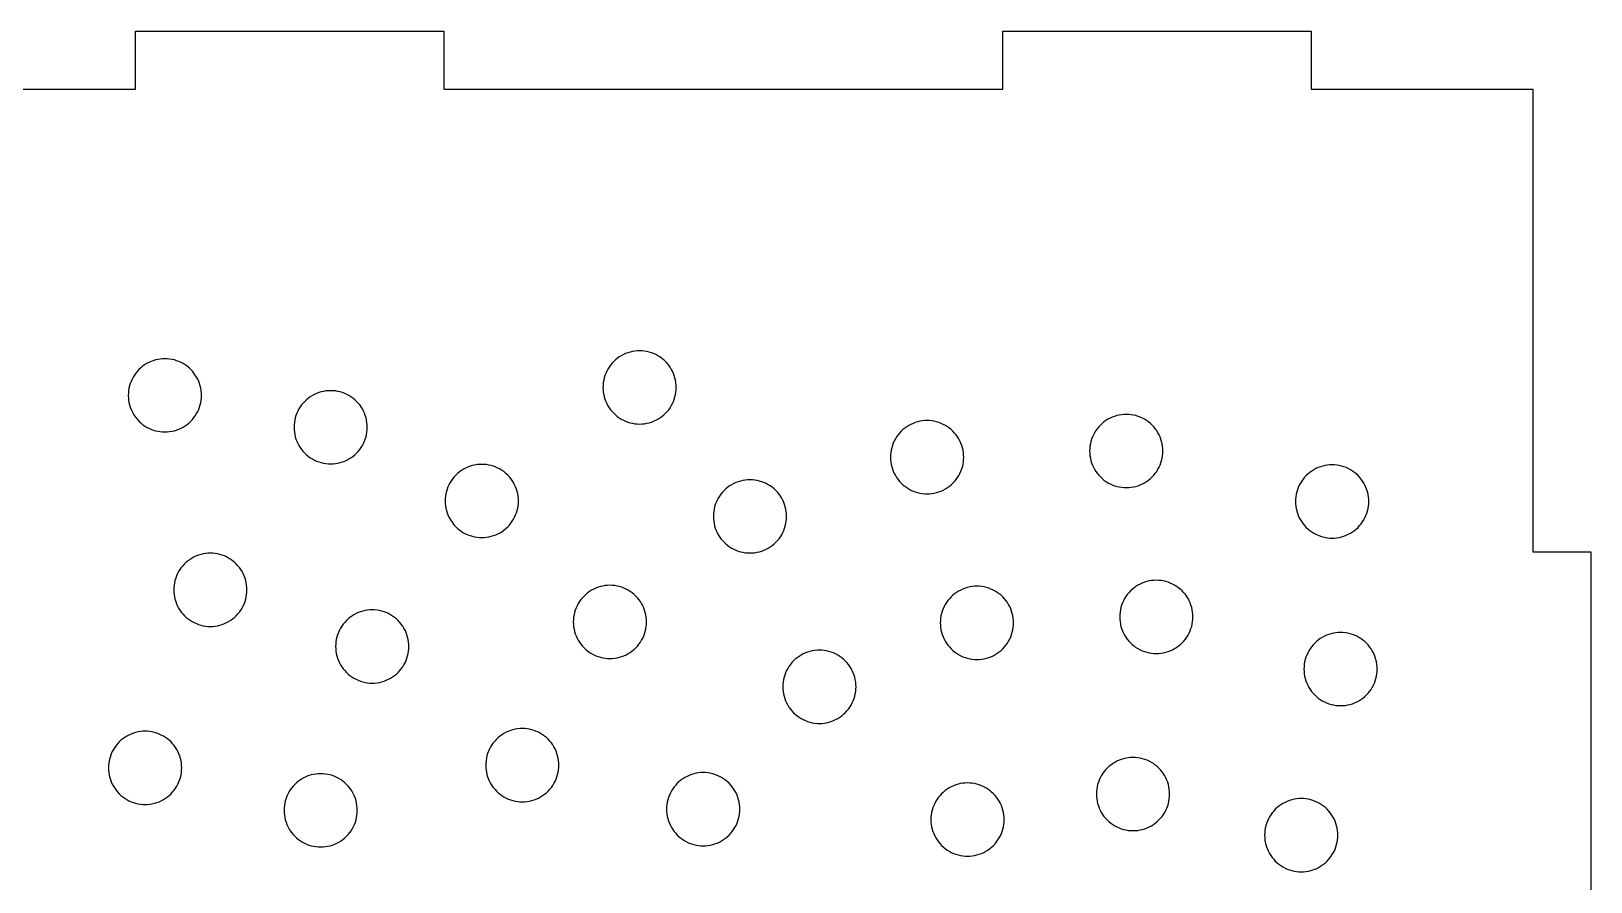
# Model space of a CAD drawing. Header units: millimetres. Extents: x 0 to 375, y -237 to 0.
# Drawn here: x 199.1 to 280, y -44.1 to 0 of the extents above; entities that cross this region are included whole.
import ezdxf

# ---------------------------------------------------------------- set-up
doc = ezdxf.new("R2010")
doc.units = ezdxf.units.MM
doc.layers.add('CUT', color=1, linetype='Continuous')

msp = doc.modelspace()

# ---------------------------------------------------------------- linework, layer by layer
at = {"layer": 'CUT'}
msp.add_lwpolyline([(193, -3), (204.5, -3), (204.5, 0), (220.5, 0), (220.5, -3), (249.5, -3), (249.5, 0), (265.5, 0), (265.5, -3), (277, -3), (277, -27), (280, -27), (280, -51)], dxfattribs=at)
for points in [[(232.453, -19.09), (232.489, -18.971), (232.518, -18.85), (232.538, -18.727), (232.55, -18.604), (232.554, -18.479), (232.55, -18.355), (232.538, -18.232), (232.518, -18.109), (232.489, -17.988), (232.453, -17.869), (232.409, -17.753), (232.358, -17.639), (232.3, -17.53), (232.234, -17.424), (232.162, -17.323), (232.083, -17.227), (231.998, -17.136), (231.907, -17.051), (231.811, -16.973), (231.71, -16.9), (231.604, -16.835), (231.495, -16.776), (231.382, -16.725), (231.265, -16.681), (231.146, -16.645), (231.025, -16.617), (230.903, -16.596), (230.779, -16.584), (230.655, -16.58), (230.53, -16.584), (230.407, -16.596), (230.284, -16.617), (230.163, -16.645), (230.044, -16.681), (229.928, -16.725), (229.815, -16.776), (229.705, -16.835), (229.6, -16.9), (229.498, -16.973), (229.402, -17.051), (229.312, -17.136), (229.227, -17.227), (229.148, -17.323), (229.075, -17.424), (229.01, -17.53), (228.951, -17.639), (228.9, -17.753), (228.856, -17.869), (228.82, -17.988), (228.792, -18.109), (228.772, -18.232), (228.759, -18.355), (228.755, -18.479), (228.759, -18.604), (228.772, -18.727), (228.792, -18.85), (228.82, -18.971), (228.856, -19.09), (228.9, -19.206), (228.951, -19.32), (229.01, -19.429), (229.075, -19.535), (229.148, -19.636), (229.227, -19.732), (229.312, -19.822), (229.402, -19.907), (229.498, -19.986), (229.6, -20.059), (229.705, -20.124), (229.815, -20.183), (229.928, -20.234), (230.044, -20.278), (230.163, -20.314), (230.284, -20.342), (230.407, -20.363), (230.53, -20.375), (230.655, -20.379), (230.779, -20.375), (230.903, -20.363), (231.025, -20.342), (231.146, -20.314), (231.265, -20.278), (231.382, -20.234), (231.495, -20.183), (231.604, -20.124), (231.71, -20.059), (231.811, -19.986), (231.907, -19.907), (231.998, -19.822), (232.083, -19.732), (232.162, -19.636), (232.234, -19.535), (232.3, -19.429), (232.358, -19.32), (232.409, -19.206), (232.453, -19.09)], [(207.824, -19.501), (207.861, -19.382), (207.889, -19.261), (207.909, -19.139), (207.921, -19.015), (207.925, -18.891), (207.921, -18.767), (207.909, -18.643), (207.889, -18.52), (207.861, -18.399), (207.824, -18.28), (207.781, -18.164), (207.729, -18.051), (207.671, -17.941), (207.605, -17.836), (207.533, -17.735), (207.454, -17.638), (207.369, -17.548), (207.278, -17.463), (207.182, -17.384), (207.081, -17.312), (206.976, -17.246), (206.866, -17.187), (206.753, -17.136), (206.636, -17.092), (206.518, -17.056), (206.397, -17.028), (206.274, -17.008), (206.15, -16.996), (206.026, -16.991), (205.902, -16.996), (205.778, -17.008), (205.655, -17.028), (205.534, -17.056), (205.415, -17.092), (205.299, -17.136), (205.186, -17.187), (205.076, -17.246), (204.971, -17.312), (204.87, -17.384), (204.774, -17.463), (204.683, -17.548), (204.598, -17.638), (204.519, -17.735), (204.447, -17.836), (204.381, -17.941), (204.323, -18.051), (204.271, -18.164), (204.227, -18.28), (204.191, -18.399), (204.163, -18.52), (204.143, -18.643), (204.131, -18.767), (204.127, -18.891), (204.131, -19.015), (204.143, -19.139), (204.163, -19.261), (204.191, -19.382), (204.227, -19.501), (204.271, -19.618), (204.323, -19.731), (204.381, -19.84), (204.447, -19.946), (204.519, -20.047), (204.598, -20.143), (204.683, -20.234), (204.774, -20.319), (204.87, -20.398), (204.971, -20.47), (205.076, -20.536), (205.186, -20.594), (205.299, -20.645), (205.415, -20.689), (205.534, -20.725), (205.655, -20.754), (205.778, -20.774), (205.902, -20.786), (206.026, -20.79), (206.15, -20.786), (206.274, -20.774), (206.397, -20.754), (206.518, -20.725), (206.636, -20.689), (206.753, -20.645), (206.866, -20.594), (206.976, -20.536), (207.081, -20.47), (207.182, -20.398), (207.278, -20.319), (207.369, -20.234), (207.454, -20.143), (207.533, -20.047), (207.605, -19.946), (207.671, -19.84), (207.729, -19.731), (207.781, -19.618), (207.824, -19.501)], [(216.425, -21.158), (216.461, -21.039), (216.49, -20.918), (216.51, -20.795), (216.522, -20.672), (216.526, -20.548), (216.522, -20.423), (216.51, -20.3), (216.49, -20.177), (216.461, -20.056), (216.425, -19.937), (216.382, -19.821), (216.33, -19.707), (216.272, -19.598), (216.206, -19.492), (216.134, -19.391), (216.055, -19.295), (215.97, -19.205), (215.879, -19.12), (215.783, -19.041), (215.682, -18.968), (215.576, -18.903), (215.467, -18.844), (215.354, -18.793), (215.237, -18.749), (215.118, -18.713), (214.997, -18.685), (214.875, -18.664), (214.751, -18.652), (214.627, -18.648), (214.503, -18.652), (214.379, -18.664), (214.256, -18.685), (214.135, -18.713), (214.016, -18.749), (213.9, -18.793), (213.787, -18.844), (213.677, -18.903), (213.572, -18.968), (213.471, -19.041), (213.374, -19.12), (213.284, -19.205), (213.199, -19.295), (213.12, -19.391), (213.048, -19.492), (212.982, -19.598), (212.923, -19.707), (212.872, -19.821), (212.828, -19.937), (212.792, -20.056), (212.764, -20.177), (212.744, -20.3), (212.732, -20.423), (212.727, -20.548), (212.732, -20.672), (212.744, -20.795), (212.764, -20.918), (212.792, -21.039), (212.828, -21.158), (212.872, -21.274), (212.923, -21.388), (212.982, -21.497), (213.048, -21.603), (213.12, -21.704), (213.199, -21.8), (213.284, -21.891), (213.374, -21.976), (213.471, -22.054), (213.572, -22.127), (213.677, -22.192), (213.787, -22.251), (213.9, -22.302), (214.016, -22.346), (214.135, -22.382), (214.256, -22.41), (214.379, -22.431), (214.503, -22.443), (214.627, -22.447), (214.751, -22.443), (214.875, -22.431), (214.997, -22.41), (215.118, -22.382), (215.237, -22.346), (215.354, -22.302), (215.467, -22.251), (215.576, -22.192), (215.682, -22.127), (215.783, -22.054), (215.879, -21.976), (215.97, -21.891), (216.055, -21.8), (216.134, -21.704), (216.206, -21.603), (216.272, -21.497), (216.33, -21.388), (216.382, -21.274), (216.425, -21.158)], [(247.367, -22.709), (247.403, -22.59), (247.431, -22.469), (247.451, -22.346), (247.464, -22.223), (247.468, -22.098), (247.464, -21.974), (247.451, -21.85), (247.431, -21.728), (247.403, -21.607), (247.367, -21.488), (247.323, -21.371), (247.272, -21.258), (247.213, -21.149), (247.148, -21.043), (247.075, -20.942), (246.996, -20.846), (246.911, -20.755), (246.821, -20.67), (246.725, -20.591), (246.624, -20.519), (246.518, -20.453), (246.408, -20.395), (246.295, -20.344), (246.179, -20.3), (246.06, -20.264), (245.939, -20.236), (245.816, -20.215), (245.693, -20.203), (245.568, -20.199), (245.444, -20.203), (245.321, -20.215), (245.198, -20.236), (245.077, -20.264), (244.958, -20.3), (244.842, -20.344), (244.728, -20.395), (244.619, -20.453), (244.513, -20.519), (244.412, -20.591), (244.316, -20.67), (244.225, -20.755), (244.14, -20.846), (244.062, -20.942), (243.989, -21.043), (243.924, -21.149), (243.865, -21.258), (243.814, -21.371), (243.77, -21.488), (243.734, -21.607), (243.706, -21.728), (243.685, -21.85), (243.673, -21.974), (243.669, -22.098), (243.673, -22.223), (243.685, -22.346), (243.706, -22.469), (243.734, -22.59), (243.77, -22.709), (243.814, -22.825), (243.865, -22.938), (243.924, -23.048), (243.989, -23.154), (244.062, -23.255), (244.14, -23.351), (244.225, -23.441), (244.316, -23.526), (244.412, -23.605), (244.513, -23.678), (244.619, -23.743), (244.728, -23.802), (244.842, -23.853), (244.958, -23.897), (245.077, -23.933), (245.198, -23.961), (245.321, -23.981), (245.444, -23.994), (245.568, -23.998), (245.693, -23.994), (245.816, -23.981), (245.939, -23.961), (246.06, -23.933), (246.179, -23.897), (246.295, -23.853), (246.408, -23.802), (246.518, -23.743), (246.624, -23.678), (246.725, -23.605), (246.821, -23.526), (246.911, -23.441), (246.996, -23.351), (247.075, -23.255), (247.148, -23.154), (247.213, -23.048), (247.272, -22.938), (247.323, -22.825), (247.367, -22.709)], [(257.656, -22.504), (257.7, -22.388), (257.736, -22.269), (257.764, -22.148), (257.784, -22.025), (257.797, -21.902), (257.801, -21.777), (257.797, -21.653), (257.784, -21.53), (257.764, -21.407), (257.736, -21.286), (257.7, -21.167), (257.656, -21.051), (257.605, -20.937), (257.546, -20.828), (257.481, -20.722), (257.408, -20.621), (257.329, -20.525), (257.244, -20.434), (257.154, -20.35), (257.058, -20.271), (256.956, -20.198), (256.851, -20.133), (256.741, -20.074), (256.628, -20.023), (256.512, -19.979), (256.393, -19.943), (256.272, -19.915), (256.149, -19.894), (256.026, -19.882), (255.901, -19.878), (255.777, -19.882), (255.653, -19.894), (255.531, -19.915), (255.41, -19.943), (255.291, -19.979), (255.174, -20.023), (255.061, -20.074), (254.952, -20.133), (254.846, -20.198), (254.745, -20.271), (254.649, -20.35), (254.558, -20.434), (254.473, -20.525), (254.394, -20.621), (254.322, -20.722), (254.256, -20.828), (254.198, -20.937), (254.147, -21.051), (254.103, -21.167), (254.067, -21.286), (254.038, -21.407), (254.018, -21.53), (254.006, -21.653), (254.002, -21.777), (254.006, -21.902), (254.018, -22.025), (254.038, -22.148), (254.067, -22.269), (254.103, -22.388), (254.147, -22.504), (254.198, -22.618), (254.256, -22.727), (254.322, -22.833), (254.394, -22.934), (254.473, -23.03), (254.558, -23.12), (254.649, -23.205), (254.745, -23.284), (254.846, -23.357), (254.952, -23.422), (255.061, -23.481), (255.174, -23.532), (255.291, -23.576), (255.41, -23.612), (255.531, -23.64), (255.653, -23.661), (255.777, -23.673), (255.901, -23.677), (256.026, -23.673), (256.149, -23.661), (256.272, -23.64), (256.393, -23.612), (256.512, -23.576), (256.628, -23.532), (256.741, -23.481), (256.851, -23.422), (256.956, -23.357), (257.058, -23.284), (257.154, -23.205), (257.244, -23.12), (257.329, -23.03), (257.408, -22.934), (257.481, -22.833), (257.546, -22.727), (257.605, -22.618), (257.656, -22.504)], [(224.266, -24.979), (224.302, -24.86), (224.33, -24.739), (224.351, -24.617), (224.363, -24.493), (224.367, -24.369), (224.363, -24.244), (224.351, -24.121), (224.33, -23.998), (224.302, -23.877), (224.266, -23.758), (224.222, -23.642), (224.171, -23.529), (224.112, -23.419), (224.047, -23.313), (223.974, -23.212), (223.896, -23.116), (223.811, -23.026), (223.72, -22.941), (223.624, -22.862), (223.523, -22.789), (223.417, -22.724), (223.308, -22.665), (223.194, -22.614), (223.078, -22.57), (222.959, -22.534), (222.838, -22.506), (222.716, -22.486), (222.592, -22.473), (222.468, -22.469), (222.343, -22.473), (222.22, -22.486), (222.097, -22.506), (221.976, -22.534), (221.857, -22.57), (221.741, -22.614), (221.628, -22.665), (221.518, -22.724), (221.412, -22.789), (221.311, -22.862), (221.215, -22.941), (221.125, -23.026), (221.04, -23.116), (220.961, -23.212), (220.888, -23.313), (220.823, -23.419), (220.764, -23.529), (220.713, -23.642), (220.669, -23.758), (220.633, -23.877), (220.605, -23.998), (220.585, -24.121), (220.572, -24.244), (220.568, -24.369), (220.572, -24.493), (220.585, -24.617), (220.605, -24.739), (220.633, -24.86), (220.669, -24.979), (220.713, -25.096), (220.764, -25.209), (220.823, -25.318), (220.888, -25.424), (220.961, -25.525), (221.04, -25.621), (221.125, -25.712), (221.215, -25.797), (221.311, -25.875), (221.412, -25.948), (221.518, -26.014), (221.628, -26.072), (221.741, -26.123), (221.857, -26.167), (221.976, -26.203), (222.097, -26.231), (222.22, -26.252), (222.343, -26.264), (222.468, -26.268), (222.592, -26.264), (222.716, -26.252), (222.838, -26.231), (222.959, -26.203), (223.078, -26.167), (223.194, -26.123), (223.308, -26.072), (223.417, -26.014), (223.523, -25.948), (223.624, -25.875), (223.72, -25.797), (223.811, -25.712), (223.896, -25.621), (223.974, -25.525), (224.047, -25.424), (224.112, -25.318), (224.171, -25.209), (224.222, -25.096), (224.266, -24.979)], [(268.336, -25.122), (268.38, -25.006), (268.416, -24.887), (268.444, -24.766), (268.464, -24.643), (268.477, -24.52), (268.481, -24.396), (268.477, -24.271), (268.464, -24.148), (268.444, -24.025), (268.416, -23.904), (268.38, -23.785), (268.336, -23.669), (268.285, -23.556), (268.226, -23.446), (268.161, -23.34), (268.088, -23.239), (268.009, -23.143), (267.924, -23.053), (267.834, -22.968), (267.738, -22.889), (267.636, -22.816), (267.531, -22.751), (267.421, -22.692), (267.308, -22.641), (267.192, -22.597), (267.073, -22.561), (266.952, -22.533), (266.829, -22.513), (266.706, -22.5), (266.581, -22.496), (266.457, -22.5), (266.333, -22.513), (266.211, -22.533), (266.09, -22.561), (265.971, -22.597), (265.854, -22.641), (265.741, -22.692), (265.632, -22.751), (265.526, -22.816), (265.425, -22.889), (265.329, -22.968), (265.238, -23.053), (265.153, -23.143), (265.074, -23.239), (265.002, -23.34), (264.936, -23.446), (264.878, -23.556), (264.827, -23.669), (264.783, -23.785), (264.747, -23.904), (264.718, -24.025), (264.698, -24.148), (264.686, -24.271), (264.682, -24.396), (264.686, -24.52), (264.698, -24.643), (264.718, -24.766), (264.747, -24.887), (264.783, -25.006), (264.827, -25.122), (264.878, -25.236), (264.936, -25.345), (265.002, -25.451), (265.074, -25.552), (265.153, -25.648), (265.238, -25.739), (265.329, -25.824), (265.425, -25.902), (265.526, -25.975), (265.632, -26.04), (265.741, -26.099), (265.854, -26.15), (265.971, -26.194), (266.09, -26.23), (266.211, -26.258), (266.333, -26.279), (266.457, -26.291), (266.581, -26.295), (266.706, -26.291), (266.829, -26.279), (266.952, -26.258), (267.073, -26.23), (267.192, -26.194), (267.308, -26.15), (267.421, -26.099), (267.531, -26.04), (267.636, -25.975), (267.738, -25.902), (267.834, -25.824), (267.924, -25.739), (268.009, -25.648), (268.088, -25.552), (268.161, -25.451), (268.226, -25.345), (268.285, -25.236), (268.336, -25.122)], [(238.178, -25.779), (238.214, -25.66), (238.242, -25.539), (238.263, -25.416), (238.275, -25.293), (238.279, -25.169), (238.275, -25.044), (238.263, -24.921), (238.242, -24.798), (238.214, -24.677), (238.178, -24.558), (238.134, -24.442), (238.083, -24.329), (238.024, -24.219), (237.959, -24.113), (237.886, -24.012), (237.808, -23.916), (237.723, -23.826), (237.632, -23.741), (237.536, -23.662), (237.435, -23.589), (237.329, -23.524), (237.22, -23.465), (237.106, -23.414), (236.99, -23.37), (236.871, -23.334), (236.75, -23.306), (236.628, -23.286), (236.504, -23.273), (236.38, -23.269), (236.255, -23.273), (236.132, -23.286), (236.009, -23.306), (235.888, -23.334), (235.769, -23.37), (235.653, -23.414), (235.54, -23.465), (235.43, -23.524), (235.324, -23.589), (235.223, -23.662), (235.127, -23.741), (235.037, -23.826), (234.952, -23.916), (234.873, -24.012), (234.8, -24.113), (234.735, -24.219), (234.676, -24.329), (234.625, -24.442), (234.581, -24.558), (234.545, -24.677), (234.517, -24.798), (234.497, -24.921), (234.484, -25.044), (234.48, -25.169), (234.484, -25.293), (234.497, -25.416), (234.517, -25.539), (234.545, -25.66), (234.581, -25.779), (234.625, -25.895), (234.676, -26.009), (234.735, -26.118), (234.8, -26.224), (234.873, -26.325), (234.952, -26.421), (235.037, -26.512), (235.127, -26.597), (235.223, -26.675), (235.324, -26.748), (235.43, -26.813), (235.54, -26.872), (235.653, -26.923), (235.769, -26.967), (235.888, -27.003), (236.009, -27.031), (236.132, -27.052), (236.255, -27.064), (236.38, -27.068), (236.504, -27.064), (236.628, -27.052), (236.75, -27.031), (236.871, -27.003), (236.99, -26.967), (237.106, -26.923), (237.22, -26.872), (237.329, -26.813), (237.435, -26.748), (237.536, -26.675), (237.632, -26.597), (237.723, -26.512), (237.808, -26.421), (237.886, -26.325), (237.959, -26.224), (238.024, -26.118), (238.083, -26.009), (238.134, -25.895), (238.178, -25.779)], [(210.184, -29.589), (210.22, -29.47), (210.248, -29.349), (210.269, -29.227), (210.281, -29.103), (210.285, -28.979), (210.281, -28.855), (210.269, -28.731), (210.248, -28.608), (210.22, -28.487), (210.184, -28.368), (210.14, -28.252), (210.089, -28.139), (210.03, -28.029), (209.965, -27.924), (209.892, -27.823), (209.814, -27.727), (209.729, -27.636), (209.638, -27.551), (209.542, -27.472), (209.441, -27.4), (209.335, -27.334), (209.226, -27.275), (209.112, -27.224), (208.996, -27.18), (208.877, -27.144), (208.756, -27.116), (208.634, -27.096), (208.51, -27.084), (208.386, -27.08), (208.261, -27.084), (208.138, -27.096), (208.015, -27.116), (207.894, -27.144), (207.775, -27.18), (207.659, -27.224), (207.546, -27.275), (207.436, -27.334), (207.33, -27.4), (207.229, -27.472), (207.133, -27.551), (207.043, -27.636), (206.958, -27.727), (206.879, -27.823), (206.806, -27.924), (206.741, -28.029), (206.682, -28.139), (206.631, -28.252), (206.587, -28.368), (206.551, -28.487), (206.523, -28.608), (206.503, -28.731), (206.49, -28.855), (206.486, -28.979), (206.49, -29.103), (206.503, -29.227), (206.523, -29.349), (206.551, -29.47), (206.587, -29.589), (206.631, -29.706), (206.682, -29.819), (206.741, -29.929), (206.806, -30.034), (206.879, -30.135), (206.958, -30.231), (207.043, -30.322), (207.133, -30.407), (207.229, -30.486), (207.33, -30.558), (207.436, -30.624), (207.546, -30.682), (207.659, -30.734), (207.775, -30.777), (207.894, -30.813), (208.015, -30.842), (208.138, -30.862), (208.261, -30.874), (208.386, -30.878), (208.51, -30.874), (208.634, -30.862), (208.756, -30.842), (208.877, -30.813), (208.996, -30.777), (209.112, -30.734), (209.226, -30.682), (209.335, -30.624), (209.441, -30.558), (209.542, -30.486), (209.638, -30.407), (209.729, -30.322), (209.814, -30.231), (209.892, -30.135), (209.965, -30.034), (210.03, -29.929), (210.089, -29.819), (210.14, -29.706), (210.184, -29.589)], [(230.868, -31.37), (230.912, -31.254), (230.948, -31.135), (230.976, -31.014), (230.997, -30.891), (231.009, -30.768), (231.013, -30.643), (231.009, -30.519), (230.997, -30.395), (230.976, -30.273), (230.948, -30.152), (230.912, -30.033), (230.868, -29.917), (230.817, -29.803), (230.758, -29.694), (230.693, -29.588), (230.62, -29.487), (230.542, -29.391), (230.457, -29.3), (230.366, -29.215), (230.27, -29.137), (230.169, -29.064), (230.063, -28.999), (229.954, -28.94), (229.84, -28.889), (229.724, -28.845), (229.605, -28.809), (229.484, -28.781), (229.362, -28.76), (229.238, -28.748), (229.114, -28.744), (228.989, -28.748), (228.866, -28.76), (228.743, -28.781), (228.622, -28.809), (228.503, -28.845), (228.387, -28.889), (228.274, -28.94), (228.164, -28.999), (228.058, -29.064), (227.957, -29.137), (227.861, -29.215), (227.771, -29.3), (227.686, -29.391), (227.607, -29.487), (227.534, -29.588), (227.469, -29.694), (227.41, -29.803), (227.359, -29.917), (227.315, -30.033), (227.279, -30.152), (227.251, -30.273), (227.231, -30.395), (227.218, -30.519), (227.214, -30.643), (227.218, -30.768), (227.231, -30.891), (227.251, -31.014), (227.279, -31.135), (227.315, -31.254), (227.359, -31.37), (227.41, -31.483), (227.469, -31.593), (227.534, -31.699), (227.607, -31.8), (227.686, -31.896), (227.771, -31.986), (227.861, -32.071), (227.957, -32.15), (228.058, -32.223), (228.164, -32.288), (228.274, -32.347), (228.387, -32.398), (228.503, -32.442), (228.622, -32.478), (228.743, -32.506), (228.866, -32.526), (228.989, -32.539), (229.114, -32.543), (229.238, -32.539), (229.362, -32.526), (229.484, -32.506), (229.605, -32.478), (229.724, -32.442), (229.84, -32.398), (229.954, -32.347), (230.063, -32.288), (230.169, -32.223), (230.27, -32.15), (230.366, -32.071), (230.457, -31.986), (230.542, -31.896), (230.62, -31.8), (230.693, -31.699), (230.758, -31.593), (230.817, -31.483), (230.868, -31.37)], [(249.951, -31.302), (249.987, -31.183), (250.015, -31.062), (250.035, -30.94), (250.047, -30.816), (250.052, -30.692), (250.047, -30.568), (250.035, -30.444), (250.015, -30.321), (249.987, -30.2), (249.951, -30.081), (249.907, -29.965), (249.856, -29.852), (249.797, -29.742), (249.731, -29.637), (249.659, -29.536), (249.58, -29.44), (249.495, -29.349), (249.405, -29.264), (249.308, -29.185), (249.207, -29.113), (249.102, -29.047), (248.992, -28.988), (248.879, -28.937), (248.763, -28.893), (248.644, -28.857), (248.523, -28.829), (248.4, -28.809), (248.276, -28.797), (248.152, -28.793), (248.028, -28.797), (247.904, -28.809), (247.782, -28.829), (247.661, -28.857), (247.542, -28.893), (247.425, -28.937), (247.312, -28.988), (247.203, -29.047), (247.097, -29.113), (246.996, -29.185), (246.9, -29.264), (246.809, -29.349), (246.724, -29.44), (246.645, -29.536), (246.573, -29.637), (246.507, -29.742), (246.449, -29.852), (246.398, -29.965), (246.354, -30.081), (246.318, -30.2), (246.289, -30.321), (246.269, -30.444), (246.257, -30.568), (246.253, -30.692), (246.257, -30.816), (246.269, -30.94), (246.289, -31.062), (246.318, -31.183), (246.354, -31.302), (246.398, -31.419), (246.449, -31.532), (246.507, -31.641), (246.573, -31.747), (246.645, -31.848), (246.724, -31.944), (246.809, -32.035), (246.9, -32.12), (246.996, -32.199), (247.097, -32.271), (247.203, -32.337), (247.312, -32.395), (247.425, -32.447), (247.542, -32.49), (247.661, -32.526), (247.782, -32.555), (247.904, -32.575), (248.028, -32.587), (248.152, -32.591), (248.276, -32.587), (248.4, -32.575), (248.523, -32.555), (248.644, -32.526), (248.763, -32.49), (248.879, -32.447), (248.992, -32.395), (249.102, -32.337), (249.207, -32.271), (249.308, -32.199), (249.405, -32.12), (249.495, -32.035), (249.58, -31.944), (249.659, -31.848), (249.731, -31.747), (249.797, -31.641), (249.856, -31.532), (249.907, -31.419), (249.951, -31.302)], [(259.258, -30.993), (259.294, -30.874), (259.322, -30.753), (259.342, -30.63), (259.354, -30.507), (259.358, -30.382), (259.354, -30.258), (259.342, -30.134), (259.322, -30.012), (259.294, -29.891), (259.258, -29.772), (259.214, -29.656), (259.163, -29.542), (259.104, -29.433), (259.038, -29.327), (258.966, -29.226), (258.887, -29.13), (258.802, -29.039), (258.711, -28.954), (258.615, -28.876), (258.514, -28.803), (258.409, -28.738), (258.299, -28.679), (258.186, -28.628), (258.07, -28.584), (257.951, -28.548), (257.83, -28.52), (257.707, -28.499), (257.583, -28.487), (257.459, -28.483), (257.335, -28.487), (257.211, -28.499), (257.089, -28.52), (256.968, -28.548), (256.849, -28.584), (256.732, -28.628), (256.619, -28.679), (256.509, -28.738), (256.404, -28.803), (256.303, -28.876), (256.207, -28.954), (256.116, -29.039), (256.031, -29.13), (255.952, -29.226), (255.88, -29.327), (255.814, -29.433), (255.756, -29.542), (255.704, -29.656), (255.661, -29.772), (255.625, -29.891), (255.596, -30.012), (255.576, -30.134), (255.564, -30.258), (255.56, -30.382), (255.564, -30.507), (255.576, -30.63), (255.596, -30.753), (255.625, -30.874), (255.661, -30.993), (255.704, -31.109), (255.756, -31.222), (255.814, -31.332), (255.88, -31.438), (255.952, -31.539), (256.031, -31.635), (256.116, -31.725), (256.207, -31.81), (256.303, -31.889), (256.404, -31.962), (256.509, -32.027), (256.619, -32.086), (256.732, -32.137), (256.849, -32.181), (256.968, -32.217), (257.089, -32.245), (257.211, -32.265), (257.335, -32.278), (257.459, -32.282), (257.583, -32.278), (257.707, -32.265), (257.83, -32.245), (257.951, -32.217), (258.07, -32.181), (258.186, -32.137), (258.299, -32.086), (258.409, -32.027), (258.514, -31.962), (258.615, -31.889), (258.711, -31.81), (258.802, -31.725), (258.887, -31.635), (258.966, -31.539), (259.038, -31.438), (259.104, -31.332), (259.163, -31.222), (259.214, -31.109), (259.258, -30.993)], [(218.583, -32.528), (218.619, -32.409), (218.647, -32.288), (218.667, -32.166), (218.679, -32.042), (218.683, -31.918), (218.679, -31.794), (218.667, -31.67), (218.647, -31.547), (218.619, -31.426), (218.583, -31.307), (218.539, -31.191), (218.488, -31.078), (218.429, -30.968), (218.363, -30.863), (218.291, -30.762), (218.212, -30.666), (218.127, -30.575), (218.036, -30.49), (217.94, -30.411), (217.839, -30.339), (217.734, -30.273), (217.624, -30.214), (217.511, -30.163), (217.395, -30.119), (217.276, -30.083), (217.155, -30.055), (217.032, -30.035), (216.908, -30.023), (216.784, -30.019), (216.66, -30.023), (216.536, -30.035), (216.414, -30.055), (216.293, -30.083), (216.174, -30.119), (216.057, -30.163), (215.944, -30.214), (215.834, -30.273), (215.729, -30.339), (215.628, -30.411), (215.532, -30.49), (215.441, -30.575), (215.356, -30.666), (215.277, -30.762), (215.205, -30.863), (215.139, -30.968), (215.081, -31.078), (215.029, -31.191), (214.986, -31.307), (214.95, -31.426), (214.921, -31.547), (214.901, -31.67), (214.889, -31.794), (214.885, -31.918), (214.889, -32.042), (214.901, -32.166), (214.921, -32.288), (214.95, -32.409), (214.986, -32.528), (215.029, -32.645), (215.081, -32.758), (215.139, -32.867), (215.205, -32.973), (215.277, -33.074), (215.356, -33.17), (215.441, -33.261), (215.532, -33.346), (215.628, -33.425), (215.729, -33.497), (215.834, -33.563), (215.944, -33.621), (216.057, -33.673), (216.174, -33.716), (216.293, -33.752), (216.414, -33.781), (216.536, -33.801), (216.66, -33.813), (216.784, -33.817), (216.908, -33.813), (217.032, -33.801), (217.155, -33.781), (217.276, -33.752), (217.395, -33.716), (217.511, -33.673), (217.624, -33.621), (217.734, -33.563), (217.839, -33.497), (217.94, -33.425), (218.036, -33.346), (218.127, -33.261), (218.212, -33.17), (218.291, -33.074), (218.363, -32.973), (218.429, -32.867), (218.488, -32.758), (218.539, -32.645), (218.583, -32.528)], [(268.817, -33.699), (268.853, -33.581), (268.881, -33.459), (268.901, -33.337), (268.913, -33.213), (268.918, -33.089), (268.913, -32.965), (268.901, -32.841), (268.881, -32.718), (268.853, -32.597), (268.817, -32.478), (268.773, -32.362), (268.722, -32.249), (268.663, -32.139), (268.597, -32.034), (268.525, -31.933), (268.446, -31.837), (268.361, -31.746), (268.271, -31.661), (268.174, -31.582), (268.073, -31.51), (267.968, -31.444), (267.858, -31.385), (267.745, -31.334), (267.629, -31.29), (267.51, -31.254), (267.389, -31.226), (267.266, -31.206), (267.142, -31.194), (267.018, -31.19), (266.894, -31.194), (266.77, -31.206), (266.648, -31.226), (266.527, -31.254), (266.408, -31.29), (266.291, -31.334), (266.178, -31.385), (266.069, -31.444), (265.963, -31.51), (265.862, -31.582), (265.766, -31.661), (265.675, -31.746), (265.59, -31.837), (265.511, -31.933), (265.439, -32.034), (265.373, -32.139), (265.315, -32.249), (265.264, -32.362), (265.22, -32.478), (265.184, -32.597), (265.155, -32.718), (265.135, -32.841), (265.123, -32.965), (265.119, -33.089), (265.123, -33.213), (265.135, -33.337), (265.155, -33.459), (265.184, -33.581), (265.22, -33.699), (265.264, -33.816), (265.315, -33.929), (265.373, -34.039), (265.439, -34.144), (265.511, -34.245), (265.59, -34.341), (265.675, -34.432), (265.766, -34.517), (265.862, -34.596), (265.963, -34.668), (266.069, -34.734), (266.178, -34.792), (266.291, -34.844), (266.408, -34.887), (266.527, -34.924), (266.648, -34.952), (266.77, -34.972), (266.894, -34.984), (267.018, -34.988), (267.142, -34.984), (267.266, -34.972), (267.389, -34.952), (267.51, -34.924), (267.629, -34.887), (267.745, -34.844), (267.858, -34.792), (267.968, -34.734), (268.073, -34.668), (268.174, -34.596), (268.271, -34.517), (268.361, -34.432), (268.446, -34.341), (268.525, -34.245), (268.597, -34.144), (268.663, -34.039), (268.722, -33.929), (268.773, -33.816), (268.817, -33.699)], [(241.737, -34.736), (241.781, -34.62), (241.817, -34.501), (241.845, -34.38), (241.865, -34.257), (241.878, -34.134), (241.882, -34.009), (241.878, -33.885), (241.865, -33.761), (241.845, -33.639), (241.817, -33.518), (241.781, -33.399), (241.737, -33.283), (241.686, -33.169), (241.627, -33.06), (241.562, -32.954), (241.489, -32.853), (241.41, -32.757), (241.325, -32.666), (241.235, -32.581), (241.139, -32.503), (241.038, -32.43), (240.932, -32.365), (240.822, -32.306), (240.709, -32.255), (240.593, -32.211), (240.474, -32.175), (240.353, -32.147), (240.23, -32.126), (240.107, -32.114), (239.982, -32.11), (239.858, -32.114), (239.734, -32.126), (239.612, -32.147), (239.491, -32.175), (239.372, -32.211), (239.255, -32.255), (239.142, -32.306), (239.033, -32.365), (238.927, -32.43), (238.826, -32.503), (238.73, -32.581), (238.639, -32.666), (238.554, -32.757), (238.475, -32.853), (238.403, -32.954), (238.337, -33.06), (238.279, -33.169), (238.228, -33.283), (238.184, -33.399), (238.148, -33.518), (238.12, -33.639), (238.099, -33.761), (238.087, -33.885), (238.083, -34.009), (238.087, -34.134), (238.099, -34.257), (238.12, -34.38), (238.148, -34.501), (238.184, -34.62), (238.228, -34.736), (238.279, -34.849), (238.337, -34.959), (238.403, -35.065), (238.475, -35.166), (238.554, -35.262), (238.639, -35.352), (238.73, -35.437), (238.826, -35.516), (238.927, -35.589), (239.033, -35.654), (239.142, -35.713), (239.255, -35.764), (239.372, -35.808), (239.491, -35.844), (239.612, -35.872), (239.734, -35.892), (239.858, -35.905), (239.982, -35.909), (240.107, -35.905), (240.23, -35.892), (240.353, -35.872), (240.474, -35.844), (240.593, -35.808), (240.709, -35.764), (240.822, -35.713), (240.932, -35.654), (241.038, -35.589), (241.139, -35.516), (241.235, -35.437), (241.325, -35.352), (241.41, -35.262), (241.489, -35.166), (241.562, -35.065), (241.627, -34.959), (241.686, -34.849), (241.737, -34.736)], [(206.8, -38.824), (206.836, -38.706), (206.865, -38.585), (206.885, -38.462), (206.897, -38.338), (206.901, -38.214), (206.897, -38.09), (206.885, -37.966), (206.865, -37.843), (206.836, -37.722), (206.8, -37.603), (206.757, -37.487), (206.705, -37.374), (206.647, -37.264), (206.581, -37.159), (206.509, -37.058), (206.43, -36.962), (206.345, -36.871), (206.254, -36.786), (206.158, -36.707), (206.057, -36.635), (205.951, -36.569), (205.842, -36.511), (205.729, -36.459), (205.612, -36.415), (205.493, -36.379), (205.372, -36.351), (205.25, -36.331), (205.126, -36.319), (205.002, -36.315), (204.878, -36.319), (204.754, -36.331), (204.631, -36.351), (204.51, -36.379), (204.391, -36.415), (204.275, -36.459), (204.162, -36.511), (204.052, -36.569), (203.947, -36.635), (203.846, -36.707), (203.749, -36.786), (203.659, -36.871), (203.574, -36.962), (203.495, -37.058), (203.423, -37.159), (203.357, -37.264), (203.298, -37.374), (203.247, -37.487), (203.203, -37.603), (203.167, -37.722), (203.139, -37.843), (203.119, -37.966), (203.107, -38.09), (203.102, -38.214), (203.107, -38.338), (203.119, -38.462), (203.139, -38.585), (203.167, -38.706), (203.203, -38.824), (203.247, -38.941), (203.298, -39.054), (203.357, -39.164), (203.423, -39.269), (203.495, -39.37), (203.574, -39.466), (203.659, -39.557), (203.749, -39.642), (203.846, -39.721), (203.947, -39.793), (204.052, -39.859), (204.162, -39.917), (204.275, -39.969), (204.391, -40.012), (204.51, -40.049), (204.631, -40.077), (204.754, -40.097), (204.878, -40.109), (205.002, -40.113), (205.126, -40.109), (205.25, -40.097), (205.372, -40.077), (205.493, -40.049), (205.612, -40.012), (205.729, -39.969), (205.842, -39.917), (205.951, -39.859), (206.057, -39.793), (206.158, -39.721), (206.254, -39.642), (206.345, -39.557), (206.43, -39.466), (206.509, -39.37), (206.581, -39.269), (206.647, -39.164), (206.705, -39.054), (206.757, -38.941), (206.8, -38.824)], [(226.367, -38.685), (226.403, -38.566), (226.431, -38.445), (226.452, -38.323), (226.464, -38.199), (226.468, -38.075), (226.464, -37.951), (226.452, -37.827), (226.431, -37.704), (226.403, -37.583), (226.367, -37.464), (226.323, -37.348), (226.272, -37.235), (226.213, -37.125), (226.148, -37.02), (226.075, -36.919), (225.997, -36.822), (225.912, -36.732), (225.821, -36.647), (225.725, -36.568), (225.624, -36.496), (225.518, -36.43), (225.409, -36.371), (225.295, -36.32), (225.179, -36.276), (225.06, -36.24), (224.939, -36.212), (224.817, -36.192), (224.693, -36.18), (224.569, -36.175), (224.444, -36.18), (224.321, -36.192), (224.198, -36.212), (224.077, -36.24), (223.958, -36.276), (223.842, -36.32), (223.729, -36.371), (223.619, -36.43), (223.513, -36.496), (223.412, -36.568), (223.316, -36.647), (223.226, -36.732), (223.141, -36.822), (223.062, -36.919), (222.989, -37.02), (222.924, -37.125), (222.865, -37.235), (222.814, -37.348), (222.77, -37.464), (222.734, -37.583), (222.706, -37.704), (222.686, -37.827), (222.673, -37.951), (222.669, -38.075), (222.673, -38.199), (222.686, -38.323), (222.706, -38.445), (222.734, -38.566), (222.77, -38.685), (222.814, -38.802), (222.865, -38.915), (222.924, -39.024), (222.989, -39.13), (223.062, -39.231), (223.141, -39.327), (223.226, -39.418), (223.316, -39.503), (223.412, -39.582), (223.513, -39.654), (223.619, -39.72), (223.729, -39.778), (223.842, -39.83), (223.958, -39.873), (224.077, -39.909), (224.198, -39.938), (224.321, -39.958), (224.444, -39.97), (224.569, -39.974), (224.693, -39.97), (224.817, -39.958), (224.939, -39.938), (225.06, -39.909), (225.179, -39.873), (225.295, -39.83), (225.409, -39.778), (225.518, -39.72), (225.624, -39.654), (225.725, -39.582), (225.821, -39.503), (225.912, -39.418), (225.997, -39.327), (226.075, -39.231), (226.148, -39.13), (226.213, -39.024), (226.272, -38.915), (226.323, -38.802), (226.367, -38.685)], [(258.05, -40.183), (258.087, -40.064), (258.115, -39.943), (258.135, -39.821), (258.147, -39.697), (258.151, -39.573), (258.147, -39.449), (258.135, -39.325), (258.115, -39.202), (258.087, -39.081), (258.05, -38.962), (258.007, -38.846), (257.955, -38.733), (257.897, -38.623), (257.831, -38.518), (257.759, -38.417), (257.68, -38.321), (257.595, -38.23), (257.504, -38.145), (257.408, -38.066), (257.307, -37.994), (257.202, -37.928), (257.092, -37.869), (256.979, -37.818), (256.862, -37.774), (256.744, -37.738), (256.623, -37.71), (256.5, -37.69), (256.376, -37.678), (256.252, -37.673), (256.128, -37.678), (256.004, -37.69), (255.881, -37.71), (255.76, -37.738), (255.641, -37.774), (255.525, -37.818), (255.412, -37.869), (255.302, -37.928), (255.197, -37.994), (255.096, -38.066), (255, -38.145), (254.909, -38.23), (254.824, -38.321), (254.745, -38.417), (254.673, -38.518), (254.607, -38.623), (254.549, -38.733), (254.497, -38.846), (254.453, -38.962), (254.417, -39.081), (254.389, -39.202), (254.369, -39.325), (254.357, -39.449), (254.353, -39.573), (254.357, -39.697), (254.369, -39.821), (254.389, -39.943), (254.417, -40.064), (254.453, -40.183), (254.497, -40.3), (254.549, -40.413), (254.607, -40.522), (254.673, -40.628), (254.745, -40.729), (254.824, -40.825), (254.909, -40.916), (255, -41.001), (255.096, -41.08), (255.197, -41.152), (255.302, -41.218), (255.412, -41.276), (255.525, -41.328), (255.641, -41.371), (255.76, -41.407), (255.881, -41.436), (256.004, -41.456), (256.128, -41.468), (256.252, -41.472), (256.376, -41.468), (256.5, -41.456), (256.623, -41.436), (256.744, -41.407), (256.862, -41.371), (256.979, -41.328), (257.092, -41.276), (257.202, -41.218), (257.307, -41.152), (257.408, -41.08), (257.504, -41.001), (257.595, -40.916), (257.68, -40.825), (257.759, -40.729), (257.831, -40.628), (257.897, -40.522), (257.955, -40.413), (258.007, -40.3), (258.05, -40.183)], [(215.864, -41.144), (215.908, -41.028), (215.944, -40.909), (215.972, -40.788), (215.992, -40.665), (216.004, -40.542), (216.008, -40.418), (216.004, -40.293), (215.992, -40.17), (215.972, -40.047), (215.944, -39.926), (215.908, -39.807), (215.864, -39.691), (215.812, -39.577), (215.754, -39.468), (215.688, -39.362), (215.616, -39.261), (215.537, -39.165), (215.452, -39.074), (215.361, -38.99), (215.265, -38.911), (215.164, -38.838), (215.059, -38.773), (214.949, -38.714), (214.836, -38.663), (214.72, -38.619), (214.601, -38.583), (214.48, -38.555), (214.357, -38.534), (214.233, -38.522), (214.109, -38.518), (213.985, -38.522), (213.861, -38.534), (213.739, -38.555), (213.617, -38.583), (213.499, -38.619), (213.382, -38.663), (213.269, -38.714), (213.159, -38.773), (213.054, -38.838), (212.953, -38.911), (212.857, -38.99), (212.766, -39.074), (212.681, -39.165), (212.602, -39.261), (212.53, -39.362), (212.464, -39.468), (212.406, -39.577), (212.354, -39.691), (212.311, -39.807), (212.274, -39.926), (212.246, -40.047), (212.226, -40.17), (212.214, -40.293), (212.21, -40.418), (212.214, -40.542), (212.226, -40.665), (212.246, -40.788), (212.274, -40.909), (212.311, -41.028), (212.354, -41.144), (212.406, -41.258), (212.464, -41.367), (212.53, -41.473), (212.602, -41.574), (212.681, -41.67), (212.766, -41.761), (212.857, -41.845), (212.953, -41.924), (213.054, -41.997), (213.159, -42.062), (213.269, -42.121), (213.382, -42.172), (213.499, -42.216), (213.617, -42.252), (213.739, -42.28), (213.861, -42.301), (213.985, -42.313), (214.109, -42.317), (214.233, -42.313), (214.357, -42.301), (214.48, -42.28), (214.601, -42.252), (214.72, -42.216), (214.836, -42.172), (214.949, -42.121), (215.059, -42.062), (215.164, -41.997), (215.265, -41.924), (215.361, -41.845), (215.452, -41.761), (215.537, -41.67), (215.616, -41.574), (215.688, -41.473), (215.754, -41.367), (215.812, -41.258), (215.864, -41.144)], [(235.752, -40.968), (235.788, -40.849), (235.816, -40.728), (235.836, -40.606), (235.848, -40.482), (235.852, -40.358), (235.848, -40.234), (235.836, -40.11), (235.816, -39.987), (235.788, -39.866), (235.752, -39.747), (235.708, -39.631), (235.656, -39.518), (235.598, -39.408), (235.532, -39.303), (235.46, -39.202), (235.381, -39.106), (235.296, -39.015), (235.205, -38.93), (235.109, -38.851), (235.008, -38.779), (234.903, -38.713), (234.793, -38.654), (234.68, -38.603), (234.564, -38.559), (234.445, -38.523), (234.324, -38.495), (234.201, -38.475), (234.077, -38.463), (233.953, -38.459), (233.829, -38.463), (233.705, -38.475), (233.582, -38.495), (233.461, -38.523), (233.343, -38.559), (233.226, -38.603), (233.113, -38.654), (233.003, -38.713), (232.898, -38.779), (232.797, -38.851), (232.701, -38.93), (232.61, -39.015), (232.525, -39.106), (232.446, -39.202), (232.374, -39.303), (232.308, -39.408), (232.25, -39.518), (232.198, -39.631), (232.155, -39.747), (232.118, -39.866), (232.09, -39.987), (232.07, -40.11), (232.058, -40.234), (232.054, -40.358), (232.058, -40.482), (232.07, -40.606), (232.09, -40.728), (232.118, -40.849), (232.155, -40.968), (232.198, -41.085), (232.25, -41.198), (232.308, -41.308), (232.374, -41.413), (232.446, -41.514), (232.525, -41.61), (232.61, -41.701), (232.701, -41.786), (232.797, -41.865), (232.898, -41.937), (233.003, -42.003), (233.113, -42.061), (233.226, -42.113), (233.343, -42.156), (233.461, -42.193), (233.582, -42.221), (233.705, -42.241), (233.829, -42.253), (233.953, -42.257), (234.077, -42.253), (234.201, -42.241), (234.324, -42.221), (234.445, -42.193), (234.564, -42.156), (234.68, -42.113), (234.793, -42.061), (234.903, -42.003), (235.008, -41.937), (235.109, -41.865), (235.205, -41.786), (235.296, -41.701), (235.381, -41.61), (235.46, -41.514), (235.532, -41.413), (235.598, -41.308), (235.656, -41.198), (235.708, -41.085), (235.752, -40.968)], [(249.464, -41.507), (249.5, -41.389), (249.528, -41.267), (249.549, -41.145), (249.561, -41.021), (249.565, -40.897), (249.561, -40.773), (249.549, -40.649), (249.528, -40.526), (249.5, -40.405), (249.464, -40.286), (249.42, -40.17), (249.369, -40.057), (249.31, -39.947), (249.245, -39.842), (249.172, -39.741), (249.094, -39.645), (249.009, -39.554), (248.918, -39.469), (248.822, -39.39), (248.721, -39.318), (248.615, -39.252), (248.506, -39.194), (248.392, -39.142), (248.276, -39.098), (248.157, -39.062), (248.036, -39.034), (247.913, -39.014), (247.79, -39.002), (247.666, -38.998), (247.541, -39.002), (247.418, -39.014), (247.295, -39.034), (247.174, -39.062), (247.055, -39.098), (246.939, -39.142), (246.825, -39.194), (246.716, -39.252), (246.61, -39.318), (246.509, -39.39), (246.413, -39.469), (246.323, -39.554), (246.238, -39.645), (246.159, -39.741), (246.086, -39.842), (246.021, -39.947), (245.962, -40.057), (245.911, -40.17), (245.867, -40.286), (245.831, -40.405), (245.803, -40.526), (245.782, -40.649), (245.77, -40.773), (245.766, -40.897), (245.77, -41.021), (245.782, -41.145), (245.803, -41.267), (245.831, -41.389), (245.867, -41.507), (245.911, -41.624), (245.962, -41.737), (246.021, -41.847), (246.086, -41.952), (246.159, -42.053), (246.238, -42.149), (246.323, -42.24), (246.413, -42.325), (246.509, -42.404), (246.61, -42.476), (246.716, -42.542), (246.825, -42.6), (246.939, -42.652), (247.055, -42.695), (247.174, -42.732), (247.295, -42.76), (247.418, -42.78), (247.541, -42.792), (247.666, -42.796), (247.79, -42.792), (247.913, -42.78), (248.036, -42.76), (248.157, -42.732), (248.276, -42.695), (248.392, -42.652), (248.506, -42.6), (248.615, -42.542), (248.721, -42.476), (248.822, -42.404), (248.918, -42.325), (249.009, -42.24), (249.094, -42.149), (249.172, -42.053), (249.245, -41.952), (249.31, -41.847), (249.369, -41.737), (249.42, -41.624), (249.464, -41.507)], [(266.775, -42.317), (266.811, -42.198), (266.839, -42.077), (266.859, -41.954), (266.872, -41.83), (266.876, -41.706), (266.872, -41.582), (266.859, -41.458), (266.839, -41.336), (266.811, -41.215), (266.775, -41.096), (266.731, -40.979), (266.68, -40.866), (266.621, -40.757), (266.555, -40.651), (266.483, -40.55), (266.404, -40.454), (266.319, -40.363), (266.229, -40.278), (266.132, -40.199), (266.031, -40.127), (265.926, -40.061), (265.816, -40.003), (265.703, -39.952), (265.587, -39.908), (265.468, -39.872), (265.347, -39.843), (265.224, -39.823), (265.1, -39.811), (264.976, -39.807), (264.852, -39.811), (264.728, -39.823), (264.606, -39.843), (264.485, -39.872), (264.366, -39.908), (264.249, -39.952), (264.136, -40.003), (264.027, -40.061), (263.921, -40.127), (263.82, -40.199), (263.724, -40.278), (263.633, -40.363), (263.548, -40.454), (263.469, -40.55), (263.397, -40.651), (263.331, -40.757), (263.273, -40.866), (263.222, -40.979), (263.178, -41.096), (263.142, -41.215), (263.113, -41.336), (263.093, -41.458), (263.081, -41.582), (263.077, -41.706), (263.081, -41.83), (263.093, -41.954), (263.113, -42.077), (263.142, -42.198), (263.178, -42.317), (263.222, -42.433), (263.273, -42.546), (263.331, -42.656), (263.397, -42.761), (263.469, -42.862), (263.548, -42.959), (263.633, -43.049), (263.724, -43.134), (263.82, -43.213), (263.921, -43.285), (264.027, -43.351), (264.136, -43.41), (264.249, -43.461), (264.366, -43.505), (264.485, -43.541), (264.606, -43.569), (264.728, -43.589), (264.852, -43.602), (264.976, -43.606), (265.1, -43.602), (265.224, -43.589), (265.347, -43.569), (265.468, -43.541), (265.587, -43.505), (265.703, -43.461), (265.816, -43.41), (265.926, -43.351), (266.031, -43.285), (266.132, -43.213), (266.229, -43.134), (266.319, -43.049), (266.404, -42.959), (266.483, -42.862), (266.555, -42.761), (266.621, -42.656), (266.68, -42.546), (266.731, -42.433), (266.775, -42.317)]]:
    msp.add_lwpolyline(points, close=True, dxfattribs=at)

doc.saveas('drawing.dxf')
